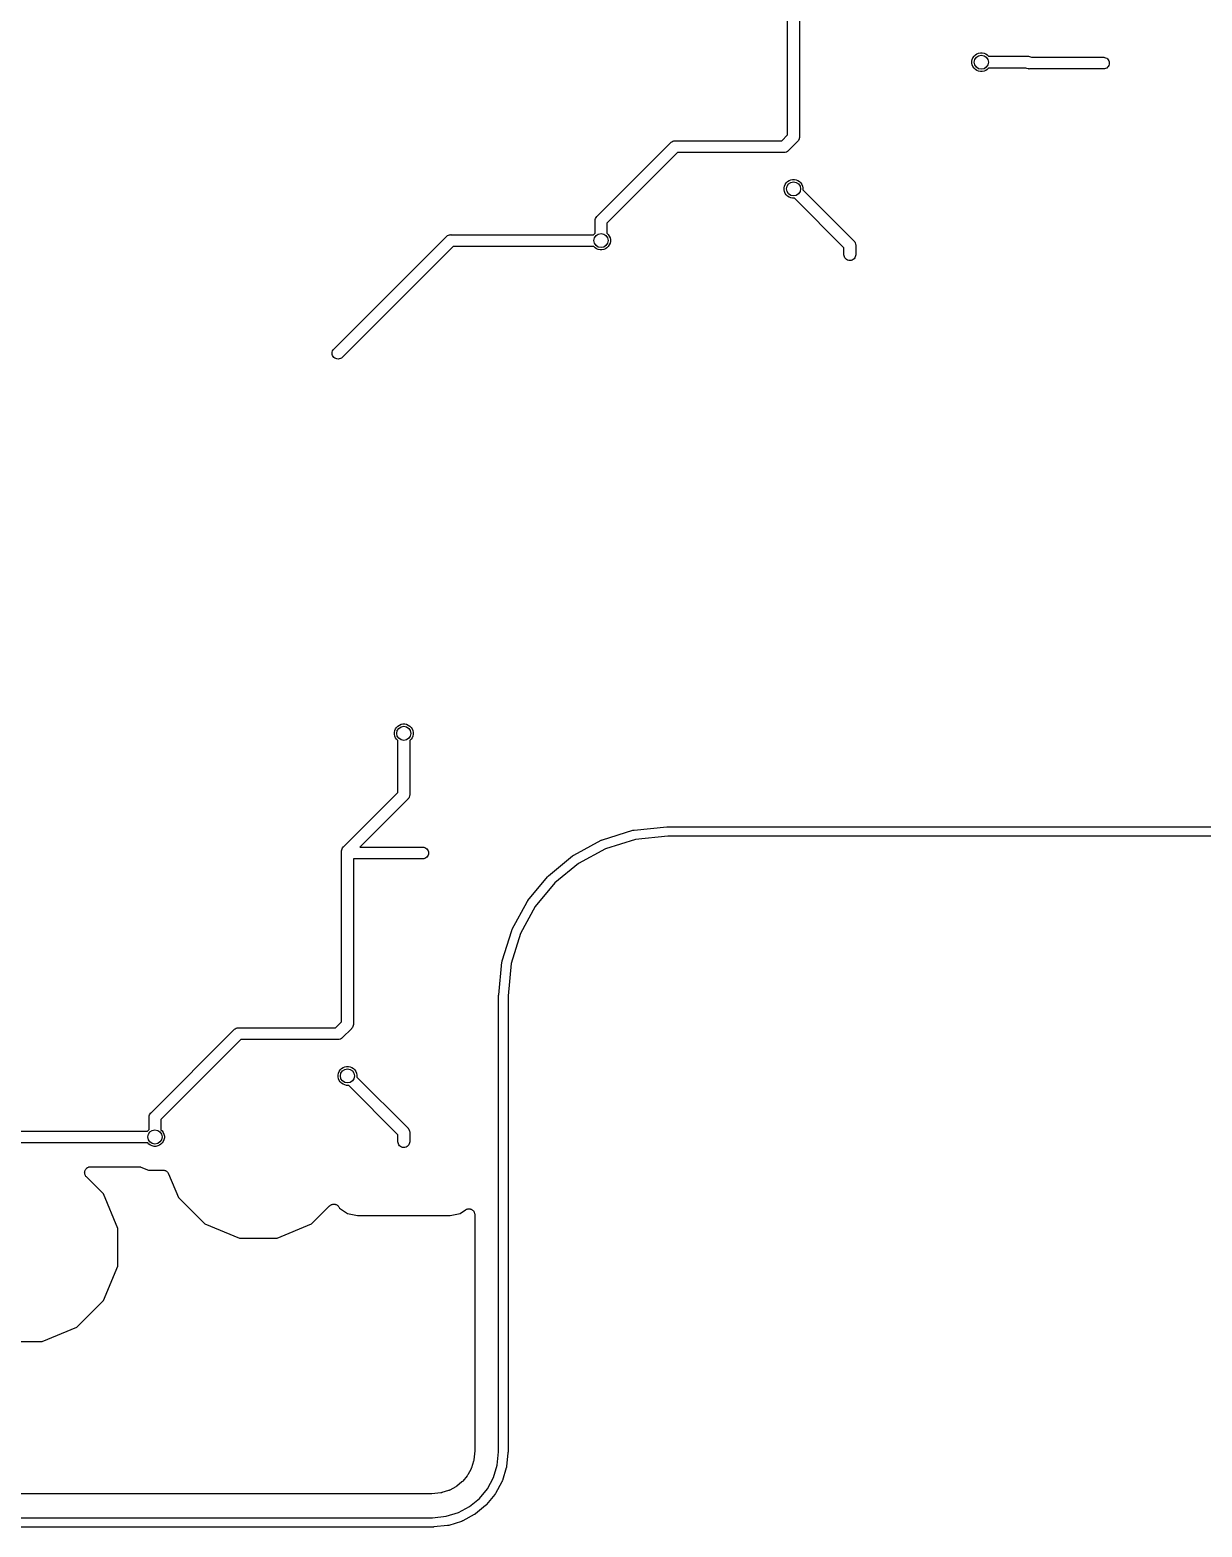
# Model space of a CAD drawing. Extents: x 0.4 to 11.3, y -7.9 to -0.4.
# Drawn here: x 6.624 to 7.606, y -5.339 to -4.083 of the extents above; entities that cross this region are included whole.
import ezdxf

# ---------------------------------------------------------------- set-up
doc = ezdxf.new("R2010")
doc.units = 0
doc.header["$MEASUREMENT"] = 0
doc.layers.add('BLACK', color=7, linetype='CONTINUOUS')

msp = doc.modelspace()

# ---------------------------------------------------------------- linework, layer by layer
at = {"layer": 'BLACK', "linetype": 'CONTINUOUS'}
for p, q in [((7.25886, -4.17119), (7.25886, -4.02623)), ((7.2687, -4.03248), (7.2687, -4.17299)), ((7.41369, -4.10794), (7.41428, -4.10651)), ((7.41428, -4.10651), (7.41514, -4.10522)), ((7.41514, -4.10522), (7.41624, -4.10412)), ((7.41624, -4.10412), (7.41753, -4.10326)), ((7.41753, -4.10326), (7.41896, -4.10266)), ((7.41896, -4.10266), (7.42048, -4.10236)), ((7.42048, -4.10236), (7.42204, -4.10236)), ((7.42204, -4.10236), (7.42356, -4.10266)), ((7.42356, -4.10266), (7.42499, -4.10326)), ((7.42499, -4.10326), (7.42628, -4.10412)), ((7.42628, -4.10412), (7.42738, -4.10522)), ((7.42738, -4.10522), (7.42744, -4.10531)), ((7.42744, -4.10531), (7.46039, -4.10531)), ((7.46039, -4.10531), (7.46063, -4.10529)), ((7.46063, -4.10529), (7.46087, -4.10531)), ((7.46087, -4.10531), (7.46087, -4.10531)), ((7.46087, -4.10531), (7.46159, -4.10539)), ((7.46159, -4.10539), (7.46252, -4.10567)), ((7.46252, -4.10567), (7.46334, -4.1061)), ((7.46334, -4.1061), (7.52386, -4.1061)), ((7.52386, -4.1061), (7.52459, -4.10617)), ((7.52459, -4.10617), (7.52551, -4.10645)), ((7.52551, -4.10645), (7.52637, -4.10691)), ((7.41339, -4.10946), (7.41369, -4.10794)), ((7.41339, -4.11101), (7.41339, -4.10946)), ((7.41369, -4.11253), (7.41339, -4.11101)), ((7.41428, -4.11397), (7.41369, -4.11253)), ((7.41514, -4.11526), (7.41428, -4.11397)), ((7.41624, -4.11635), (7.41514, -4.11526)), ((7.41753, -4.11721), (7.41624, -4.11635)), ((7.41896, -4.11781), (7.41753, -4.11721)), ((7.42048, -4.11811), (7.41896, -4.11781)), ((7.42204, -4.11811), (7.42048, -4.11811)), ((7.42356, -4.11781), (7.42204, -4.11811)), ((7.42499, -4.11721), (7.42356, -4.11781)), ((7.42628, -4.11635), (7.42499, -4.11721)), ((7.42738, -4.11526), (7.42628, -4.11635)), ((7.42744, -4.11516), (7.42738, -4.11526)), ((7.45871, -4.11516), (7.42744, -4.11516)), ((7.45952, -4.11559), (7.45871, -4.11516)), ((7.46045, -4.11587), (7.45952, -4.11559)), ((7.46118, -4.11594), (7.46045, -4.11587)), ((7.46142, -4.11597), (7.46118, -4.11594)), ((7.46118, -4.11594), (7.46118, -4.11594)), ((7.46166, -4.11594), (7.46142, -4.11597)), ((7.52386, -4.11594), (7.46166, -4.11594)), ((7.52459, -4.11587), (7.52386, -4.11594)), ((7.52551, -4.11559), (7.52459, -4.11587)), ((7.52637, -4.11514), (7.52551, -4.11559)), ((7.52637, -4.10691), (7.52712, -4.10753)), ((7.52712, -4.11452), (7.52637, -4.11514)), ((7.52712, -4.10753), (7.52773, -4.10828)), ((7.52773, -4.11377), (7.52712, -4.11452)), ((7.52773, -4.10828), (7.52819, -4.10913)), ((7.52819, -4.11292), (7.52773, -4.11377)), ((7.52819, -4.10913), (7.52847, -4.11006)), ((7.52847, -4.11199), (7.52819, -4.11292)), ((7.52847, -4.11006), (7.52857, -4.11102)), ((7.52857, -4.11102), (7.52847, -4.11199)), ((7.09905, -4.23949), (7.16075, -4.17779)), ((7.16075, -4.17779), (7.1609, -4.17761)), ((7.1609, -4.17761), (7.16109, -4.17745)), ((7.16109, -4.17745), (7.16165, -4.17699)), ((7.16109, -4.17745), (7.16109, -4.17745)), ((7.16165, -4.17699), (7.16251, -4.17653)), ((7.16165, -4.17699), (7.16165, -4.17699)), ((7.16165, -4.17699), (7.16165, -4.17699)), ((7.16251, -4.17653), (7.16343, -4.17625)), ((7.16343, -4.17625), (7.16416, -4.17618)), ((7.16416, -4.17618), (7.1644, -4.17616)), ((7.16416, -4.17618), (7.16416, -4.17618)), ((7.1644, -4.17616), (7.16464, -4.17618)), ((7.16464, -4.17618), (7.25387, -4.17618)), ((7.25387, -4.17618), (7.25886, -4.17119)), ((7.26709, -4.17688), (7.25956, -4.18441)), ((7.26728, -4.17673), (7.26709, -4.17688)), ((7.26766, -4.17625), (7.26728, -4.17673)), ((7.26789, -4.17598), (7.26766, -4.17625)), ((7.26835, -4.17512), (7.26789, -4.17598)), ((7.26841, -4.17493), (7.26835, -4.17512)), ((7.26863, -4.17419), (7.26841, -4.17493)), ((7.2687, -4.17347), (7.26863, -4.17419)), ((7.2687, -4.17299), (7.26872, -4.17323)), ((7.26872, -4.17323), (7.2687, -4.17347)), ((7.2687, -4.17347), (7.2687, -4.17347)), ((7.16644, -4.18602), (7.10728, -4.24518)), ((7.25566, -4.18602), (7.16644, -4.18602)), ((7.25591, -4.18605), (7.25566, -4.18602)), ((7.25615, -4.18602), (7.25591, -4.18605)), ((7.25687, -4.18595), (7.25615, -4.18602)), ((7.25615, -4.18602), (7.25615, -4.18602)), ((7.2578, -4.18567), (7.25687, -4.18595)), ((7.25865, -4.18521), (7.2578, -4.18567)), ((7.2594, -4.1846), (7.25865, -4.18521)), ((7.25956, -4.18441), (7.2594, -4.1846)), ((7.25591, -4.21576), (7.25621, -4.21424)), ((7.25591, -4.21731), (7.25591, -4.21576)), ((7.25621, -4.21883), (7.25591, -4.21731)), ((7.25621, -4.21424), (7.2568, -4.21281)), ((7.2568, -4.22027), (7.25621, -4.21883)), ((7.2568, -4.21281), (7.25766, -4.21152)), ((7.25766, -4.21152), (7.25876, -4.21042)), ((7.25876, -4.21042), (7.26005, -4.20956)), ((7.26005, -4.20956), (7.26148, -4.20896)), ((7.26148, -4.20896), (7.263, -4.20866)), ((7.263, -4.20866), (7.26456, -4.20866)), ((7.26456, -4.20866), (7.26608, -4.20896)), ((7.26608, -4.20896), (7.26751, -4.20956)), ((7.26751, -4.20956), (7.2688, -4.21042)), ((7.2688, -4.21042), (7.2699, -4.21152)), ((7.2699, -4.21152), (7.27076, -4.21281)), ((7.27076, -4.21281), (7.27135, -4.21424)), ((7.27135, -4.21424), (7.27165, -4.21576)), ((7.27165, -4.21731), (7.27163, -4.21743)), ((7.27163, -4.21743), (7.31433, -4.26013)), ((7.27165, -4.21576), (7.27165, -4.21731)), ((7.25766, -4.22155), (7.2568, -4.22027)), ((7.25876, -4.22265), (7.25766, -4.22155)), ((7.26005, -4.22351), (7.25876, -4.22265)), ((7.26148, -4.22411), (7.26005, -4.22351)), ((7.263, -4.22441), (7.26148, -4.22411)), ((7.26456, -4.22441), (7.263, -4.22441)), ((7.26467, -4.22439), (7.26456, -4.22441)), ((7.3061, -4.26582), (7.26467, -4.22439)), ((7.09742, -4.24314), (7.09744, -4.2429)), ((7.09744, -4.24338), (7.09742, -4.24314)), ((7.09744, -4.2429), (7.09751, -4.24217)), ((7.09744, -4.2429), (7.09744, -4.2429)), ((7.09744, -4.25366), (7.09744, -4.24338)), ((7.09751, -4.24217), (7.09779, -4.24125)), ((7.09779, -4.24125), (7.09825, -4.24039)), ((7.09825, -4.24039), (7.09887, -4.23964)), ((7.09887, -4.23964), (7.09905, -4.23949)), ((6.87824, -4.35102), (6.97273, -4.25653)), ((6.97273, -4.25653), (6.97288, -4.25635)), ((6.97288, -4.25635), (6.97307, -4.25619)), ((6.97307, -4.25619), (6.97363, -4.25573)), ((6.97307, -4.25619), (6.97307, -4.25619)), ((6.97363, -4.25573), (6.97449, -4.25527)), ((6.97449, -4.25527), (6.97541, -4.25499)), ((6.97541, -4.25499), (6.97614, -4.25492)), ((6.97614, -4.25492), (6.97638, -4.2549)), ((6.97614, -4.25492), (6.97614, -4.25492)), ((6.97638, -4.2549), (6.97662, -4.25492)), ((6.97662, -4.25492), (7.09618, -4.25492)), ((7.09618, -4.25492), (7.09625, -4.25482)), ((7.09625, -4.25482), (7.09734, -4.25373)), ((7.09734, -4.25373), (7.09744, -4.25366)), ((7.10728, -4.24518), (7.10728, -4.25366)), ((7.10728, -4.25366), (7.10738, -4.25373)), ((7.10738, -4.25373), (7.10848, -4.25482)), ((7.10848, -4.25482), (7.10934, -4.25611)), ((7.10934, -4.25611), (7.10993, -4.25755)), ((6.97842, -4.26476), (6.8852, -4.35798)), ((7.09618, -4.26476), (6.97842, -4.26476)), ((7.09625, -4.26486), (7.09618, -4.26476)), ((7.09734, -4.26596), (7.09625, -4.26486)), ((7.09863, -4.26682), (7.09734, -4.26596)), ((7.10007, -4.26741), (7.09863, -4.26682)), ((7.10159, -4.26772), (7.10007, -4.26741)), ((7.10314, -4.26772), (7.10159, -4.26772)), ((7.10466, -4.26741), (7.10314, -4.26772)), ((7.10609, -4.26682), (7.10466, -4.26741)), ((7.10738, -4.26596), (7.10609, -4.26682)), ((7.10848, -4.26486), (7.10738, -4.26596)), ((7.10934, -4.26357), (7.10848, -4.26486)), ((7.10993, -4.26214), (7.10934, -4.26357)), ((7.10993, -4.25755), (7.11024, -4.25907)), ((7.11024, -4.26062), (7.10993, -4.26214)), ((7.11024, -4.25907), (7.11024, -4.26062)), ((7.3061, -4.2719), (7.3061, -4.26582)), ((7.31433, -4.26013), (7.31452, -4.26028)), ((7.31452, -4.26028), (7.31467, -4.26047)), ((7.31467, -4.26047), (7.31467, -4.26047)), ((7.31467, -4.26047), (7.31506, -4.26093)), ((7.31506, -4.26093), (7.31514, -4.26103)), ((7.31514, -4.26103), (7.31559, -4.26189)), ((7.31559, -4.26189), (7.31587, -4.26281)), ((7.31587, -4.26281), (7.31594, -4.26354)), ((7.31594, -4.26354), (7.31594, -4.26354)), ((7.31594, -4.26354), (7.31597, -4.26378)), ((7.31597, -4.26378), (7.31594, -4.26402)), ((7.31594, -4.26402), (7.31594, -4.2719)), ((7.30617, -4.27262), (7.3061, -4.2719)), ((7.30646, -4.27355), (7.30617, -4.27262)), ((7.30691, -4.2744), (7.30646, -4.27355)), ((7.30753, -4.27515), (7.30691, -4.2744)), ((7.30828, -4.27577), (7.30753, -4.27515)), ((7.30913, -4.27622), (7.30828, -4.27577)), ((7.31006, -4.2765), (7.30913, -4.27622)), ((7.31102, -4.2766), (7.31006, -4.2765)), ((7.31199, -4.2765), (7.31102, -4.2766)), ((7.31292, -4.27622), (7.31199, -4.2765)), ((7.31377, -4.27577), (7.31292, -4.27622)), ((7.31452, -4.27515), (7.31377, -4.27577)), ((7.31514, -4.2744), (7.31452, -4.27515)), ((7.31559, -4.27355), (7.31514, -4.2744)), ((7.31587, -4.27262), (7.31559, -4.27355)), ((7.31594, -4.2719), (7.31587, -4.27262)), ((6.87694, -4.35433), (6.87704, -4.35337)), ((6.87704, -4.3553), (6.87694, -4.35433)), ((6.87704, -4.35337), (6.87732, -4.35244)), ((6.87732, -4.35622), (6.87704, -4.3553)), ((6.87732, -4.35244), (6.87778, -4.35158)), ((6.87778, -4.35708), (6.87732, -4.35622)), ((6.87778, -4.35158), (6.87824, -4.35102)), ((6.87839, -4.35783), (6.87778, -4.35708)), ((6.87914, -4.35844), (6.87839, -4.35783)), ((6.88, -4.3589), (6.87914, -4.35844)), ((6.88093, -4.35918), (6.88, -4.3589)), ((6.88189, -4.35928), (6.88093, -4.35918)), ((6.88285, -4.35918), (6.88189, -4.35928)), ((6.88378, -4.3589), (6.88285, -4.35918)), ((6.88464, -4.35844), (6.88378, -4.3589)), ((6.8852, -4.35798), (6.88464, -4.35844)), ((6.92913, -4.67245), (6.92944, -4.67093)), ((6.92944, -4.67093), (6.93003, -4.6695)), ((6.93003, -4.6695), (6.93089, -4.66821)), ((6.93089, -4.66821), (6.93199, -4.66711)), ((6.93199, -4.66711), (6.93328, -4.66625)), ((6.93328, -4.66625), (6.93471, -4.66566)), ((6.93471, -4.66566), (6.93623, -4.66535)), ((6.93623, -4.66535), (6.93778, -4.66535)), ((6.93778, -4.66535), (6.9393, -4.66566)), ((6.9393, -4.66566), (6.94074, -4.66625)), ((6.94074, -4.66625), (6.94203, -4.66711)), ((6.94203, -4.66711), (6.94312, -4.66821)), ((6.94312, -4.66821), (6.94399, -4.6695)), ((6.94399, -4.6695), (6.94458, -4.67093)), ((6.94458, -4.67093), (6.94488, -4.67245)), ((6.92913, -4.674), (6.92913, -4.67245)), ((6.92944, -4.67553), (6.92913, -4.674)), ((6.93003, -4.67696), (6.92944, -4.67553)), ((6.93089, -4.67825), (6.93003, -4.67696)), ((6.93199, -4.67934), (6.93089, -4.67825)), ((6.93209, -4.67941), (6.93199, -4.67934)), ((6.93209, -4.72276), (6.93209, -4.67941)), ((6.94203, -4.67934), (6.94193, -4.67941)), ((6.94193, -4.67941), (6.94193, -4.72456)), ((6.94312, -4.67825), (6.94203, -4.67934)), ((6.94399, -4.67696), (6.94312, -4.67825)), ((6.94458, -4.67553), (6.94399, -4.67696)), ((6.94488, -4.674), (6.94458, -4.67553)), ((6.94488, -4.67245), (6.94488, -4.674)), ((6.88645, -4.7684), (6.93209, -4.72276)), ((6.94032, -4.72845), (6.90007, -4.7687)), ((6.9405, -4.7283), (6.94032, -4.72845)), ((6.94066, -4.72811), (6.9405, -4.7283)), ((6.94112, -4.72755), (6.94066, -4.72811)), ((6.94066, -4.72811), (6.94066, -4.72811)), ((6.94116, -4.72747), (6.94112, -4.72755)), ((6.94158, -4.7267), (6.94116, -4.72747)), ((6.94186, -4.72577), (6.94158, -4.7267)), ((6.94193, -4.72504), (6.94186, -4.72577)), ((6.94193, -4.72456), (6.94195, -4.7248)), ((6.94195, -4.7248), (6.94193, -4.72504)), ((6.94193, -4.72504), (6.94193, -4.72504)), ((7.1036, -4.7625), (7.12911, -4.75459)), ((7.12911, -4.75459), (7.1293, -4.75452)), ((7.1293, -4.75452), (7.12967, -4.75444)), ((7.12967, -4.75444), (7.13004, -4.75436)), ((7.13004, -4.75436), (7.13024, -4.75436)), ((7.13024, -4.75436), (7.15747, -4.75162)), ((7.15844, -4.75944), (7.13124, -4.76218)), ((7.15747, -4.75162), (7.15784, -4.75159)), ((7.15747, -4.75162), (7.15747, -4.75162)), ((7.15784, -4.75159), (7.15804, -4.75156)), ((7.15804, -4.75156), (7.15804, -4.75156)), ((7.15804, -4.75156), (7.15805, -4.75156)), ((7.15805, -4.75156), (7.15826, -4.75156)), ((7.15826, -4.75156), (7.15862, -4.75156)), ((8.81694, -4.75944), (7.15844, -4.75944)), ((7.15862, -4.75156), (7.15863, -4.75156)), ((7.15863, -4.75156), (8.81713, -4.75156)), ((6.88482, -4.77205), (6.88484, -4.77181)), ((6.88484, -4.77229), (6.88482, -4.77205)), ((6.88484, -4.77181), (6.88491, -4.77108)), ((6.88484, -4.77181), (6.88484, -4.77181)), ((6.88491, -4.77108), (6.8852, -4.77015)), ((6.8852, -4.77015), (6.88565, -4.7693)), ((6.88565, -4.7693), (6.88627, -4.76855)), ((6.88627, -4.76855), (6.88645, -4.7684)), ((6.90007, -4.7687), (6.953, -4.7687)), ((6.953, -4.7687), (6.95372, -4.76877)), ((6.95372, -4.76877), (6.95465, -4.76905)), ((6.95465, -4.76905), (6.9555, -4.76951)), ((6.9555, -4.76951), (6.95625, -4.77013)), ((6.95625, -4.77013), (6.95687, -4.77087)), ((6.95687, -4.77087), (6.95732, -4.77173)), ((6.95732, -4.77173), (6.95761, -4.77266)), ((7.07947, -4.77546), (7.10253, -4.76295)), ((7.10612, -4.76997), (7.08338, -4.7823)), ((7.10253, -4.76295), (7.10269, -4.76284)), ((7.10269, -4.76284), (7.10287, -4.76277)), ((7.10287, -4.76277), (7.10341, -4.76254)), ((7.10287, -4.76277), (7.10287, -4.76277)), ((7.10341, -4.76254), (7.1036, -4.7625)), ((7.13124, -4.76218), (7.10612, -4.76997)), ((6.88484, -4.91528), (6.88484, -4.77229)), ((6.953, -4.77854), (6.89469, -4.77854)), ((6.89469, -4.77854), (6.89469, -4.91708)), ((6.95372, -4.77847), (6.953, -4.77854)), ((6.95465, -4.77819), (6.95372, -4.77847)), ((6.9555, -4.77773), (6.95465, -4.77819)), ((6.95625, -4.77712), (6.9555, -4.77773)), ((6.95687, -4.77637), (6.95625, -4.77712)), ((6.95732, -4.77551), (6.95687, -4.77637)), ((6.95761, -4.77459), (6.95732, -4.77551)), ((6.95761, -4.77266), (6.9577, -4.77362)), ((6.9577, -4.77362), (6.95761, -4.77459)), ((7.05843, -4.79267), (7.07851, -4.77611)), ((7.08338, -4.7823), (7.06358, -4.79863)), ((7.07851, -4.77611), (7.07864, -4.77598)), ((7.07864, -4.77598), (7.07881, -4.77586)), ((7.07881, -4.77586), (7.07882, -4.77586)), ((7.07882, -4.77586), (7.07897, -4.77575)), ((7.07897, -4.77575), (7.07913, -4.77565)), ((7.07913, -4.77565), (7.0793, -4.77553)), ((7.07913, -4.77565), (7.07913, -4.77565)), ((7.0793, -4.77553), (7.07947, -4.77546)), ((7.04105, -4.81357), (7.05762, -4.79349)), ((7.05762, -4.79349), (7.05772, -4.79334)), ((7.05772, -4.79334), (7.05786, -4.79319)), ((7.05786, -4.79319), (7.05787, -4.79318)), ((7.05787, -4.79318), (7.058, -4.79305)), ((7.058, -4.79305), (7.05813, -4.79292)), ((7.05813, -4.79292), (7.05814, -4.79292)), ((7.05814, -4.79292), (7.05828, -4.79277)), ((7.05828, -4.79277), (7.05843, -4.79267)), ((7.06358, -4.79863), (7.04724, -4.81844)), ((7.0279, -4.83759), (7.04041, -4.81453)), ((7.04724, -4.81844), (7.03491, -4.84117)), ((7.04041, -4.81453), (7.04048, -4.81435)), ((7.04048, -4.81435), (7.04059, -4.81419)), ((7.04059, -4.81419), (7.0406, -4.81418)), ((7.0406, -4.81418), (7.0407, -4.81402)), ((7.0407, -4.81402), (7.0408, -4.81387)), ((7.0408, -4.81387), (7.04081, -4.81387)), ((7.04081, -4.81387), (7.04092, -4.8137)), ((7.04092, -4.8137), (7.04105, -4.81357)), ((7.01954, -4.86417), (7.02745, -4.83865)), ((7.03491, -4.84117), (7.02712, -4.8663)), ((7.02745, -4.83865), (7.02749, -4.83846)), ((7.02749, -4.83846), (7.02756, -4.83828)), ((7.02756, -4.83828), (7.02779, -4.83775)), ((7.02756, -4.83828), (7.02756, -4.83828)), ((7.02779, -4.83775), (7.0279, -4.83759)), ((7.01657, -4.89252), (7.01931, -4.8653)), ((7.01931, -4.8651), (7.01939, -4.86473)), ((7.01931, -4.8653), (7.01931, -4.8651)), ((7.01939, -4.86473), (7.01946, -4.86435)), ((7.01946, -4.86435), (7.01954, -4.86417)), ((7.02712, -4.8663), (7.02438, -4.89349)), ((7.01651, -4.89309), (7.01653, -4.89289)), ((7.01651, -4.8931), (7.01651, -4.89309)), ((7.01651, -4.89332), (7.01651, -4.8931)), ((7.01651, -4.8931), (7.01651, -4.8931)), ((7.01651, -4.89368), (7.01651, -4.89332)), ((7.01651, -4.94106), (7.01651, -4.89368)), ((7.01651, -4.89368), (7.01651, -4.89368)), ((7.01653, -4.89289), (7.01657, -4.89252)), ((7.01657, -4.89252), (7.01657, -4.89252)), ((7.02438, -4.89349), (7.02438, -5.27567)), ((6.72504, -4.99146), (6.79461, -4.92189)), ((6.79461, -4.92189), (6.79476, -4.9217)), ((6.79476, -4.9217), (6.79511, -4.92141)), ((6.79511, -4.92141), (6.79551, -4.92109)), ((6.79551, -4.92109), (6.79637, -4.92063)), ((6.79637, -4.92063), (6.79729, -4.92035)), ((6.79729, -4.92035), (6.79802, -4.92028)), ((6.79802, -4.92028), (6.79826, -4.92025)), ((6.79802, -4.92028), (6.79802, -4.92028)), ((6.79826, -4.92025), (6.7985, -4.92028)), ((6.7985, -4.92028), (6.87985, -4.92028)), ((6.87985, -4.92028), (6.88484, -4.91528)), ((6.89307, -4.92097), (6.88554, -4.92851)), ((6.89326, -4.92082), (6.89307, -4.92097)), ((6.89346, -4.92057), (6.89326, -4.92082)), ((6.89388, -4.92007), (6.89346, -4.92057)), ((6.89433, -4.91922), (6.89388, -4.92007)), ((6.89435, -4.91915), (6.89433, -4.91922)), ((6.89461, -4.91829), (6.89435, -4.91915)), ((6.89469, -4.91756), (6.89461, -4.91829)), ((6.89469, -4.91708), (6.89471, -4.91732)), ((6.89471, -4.91732), (6.89469, -4.91756)), ((6.89469, -4.91756), (6.89469, -4.91756)), ((6.8003, -4.93012), (6.73327, -4.99715)), ((6.88165, -4.93012), (6.8003, -4.93012)), ((6.88189, -4.93014), (6.88165, -4.93012)), ((6.88213, -4.93012), (6.88189, -4.93014)), ((6.88285, -4.93005), (6.88213, -4.93012)), ((6.88213, -4.93012), (6.88213, -4.93012)), ((6.88378, -4.92977), (6.88285, -4.93005)), ((6.88464, -4.92931), (6.88378, -4.92977)), ((6.88539, -4.92869), (6.88464, -4.92931)), ((6.88554, -4.92851), (6.88539, -4.92869)), ((7.01651, -4.98901), (7.01651, -4.94106)), ((7.01651, -4.94106), (7.01651, -4.94106)), ((6.88189, -4.95985), (6.88219, -4.95833)), ((6.88189, -4.96141), (6.88189, -4.95985)), ((6.88219, -4.95833), (6.88279, -4.9569)), ((6.88279, -4.9569), (6.88365, -4.95561)), ((6.88365, -4.95561), (6.88474, -4.95451)), ((6.88474, -4.95451), (6.88603, -4.95365)), ((6.88603, -4.95365), (6.88747, -4.95306)), ((6.88747, -4.95306), (6.88899, -4.95276)), ((6.88899, -4.95276), (6.89054, -4.95276)), ((6.89054, -4.95276), (6.89206, -4.95306)), ((6.89206, -4.95306), (6.89349, -4.95365)), ((6.89349, -4.95365), (6.89478, -4.95451)), ((6.89478, -4.95451), (6.89588, -4.95561)), ((6.89588, -4.95561), (6.89674, -4.9569)), ((6.89674, -4.9569), (6.89734, -4.95833)), ((6.89734, -4.95833), (6.89764, -4.95985)), ((6.89764, -4.95985), (6.89764, -4.96141)), ((6.88219, -4.96293), (6.88189, -4.96141)), ((6.88279, -4.96436), (6.88219, -4.96293)), ((6.88365, -4.96565), (6.88279, -4.96436)), ((6.88474, -4.96675), (6.88365, -4.96565)), ((6.88603, -4.96761), (6.88474, -4.96675)), ((6.88747, -4.9682), (6.88603, -4.96761)), ((6.88899, -4.9685), (6.88747, -4.9682)), ((6.89054, -4.9685), (6.88899, -4.9685)), ((6.89066, -4.96848), (6.89054, -4.9685)), ((6.93209, -5.00991), (6.89066, -4.96848)), ((6.89764, -4.96141), (6.89761, -4.96152)), ((6.89761, -4.96152), (6.94032, -5.00422)), ((6.7234, -4.99511), (6.72343, -4.99487)), ((6.72343, -4.99535), (6.7234, -4.99511)), ((6.72343, -4.99487), (6.7235, -4.99414)), ((6.72343, -4.99487), (6.72343, -4.99487)), ((6.72343, -5.00563), (6.72343, -4.99535)), ((6.7235, -4.99414), (6.72378, -4.99322)), ((6.72378, -4.99322), (6.72424, -4.99236)), ((6.72424, -4.99236), (6.72485, -4.99161)), ((6.72485, -4.99161), (6.72504, -4.99146)), ((6.73327, -4.99715), (6.73327, -5.00563)), ((7.01651, -5.03697), (7.01651, -4.98901)), ((7.01651, -4.98901), (7.01651, -4.98901)), ((6.59473, -5.00689), (6.72216, -5.00689)), ((6.72216, -5.00689), (6.72223, -5.00679)), ((6.72223, -5.00679), (6.72333, -5.00569)), ((6.72333, -5.00569), (6.72343, -5.00563)), ((6.73327, -5.00563), (6.73337, -5.00569)), ((6.73337, -5.00569), (6.73446, -5.00679)), ((6.73446, -5.00679), (6.73532, -5.00808)), ((6.73532, -5.00808), (6.73592, -5.00951)), ((6.73592, -5.00951), (6.73622, -5.01104)), ((6.93209, -5.01599), (6.93209, -5.00991)), ((6.94032, -5.00422), (6.9405, -5.00438)), ((6.9405, -5.00438), (6.94066, -5.00456)), ((6.94066, -5.00456), (6.94066, -5.00456)), ((6.94066, -5.00456), (6.94093, -5.0049)), ((6.94093, -5.0049), (6.94112, -5.00513)), ((6.94112, -5.00513), (6.94158, -5.00598)), ((6.94158, -5.00598), (6.94186, -5.00691)), ((6.94186, -5.00691), (6.94193, -5.00763)), ((6.94193, -5.00763), (6.94193, -5.00763)), ((6.94193, -5.00763), (6.94195, -5.00787)), ((6.94195, -5.00787), (6.94193, -5.00812)), ((6.94193, -5.00812), (6.94193, -5.01599)), ((6.72216, -5.01673), (6.59653, -5.01673)), ((6.72223, -5.01683), (6.72216, -5.01673)), ((6.72333, -5.01793), (6.72223, -5.01683)), ((6.72462, -5.01879), (6.72333, -5.01793)), ((6.72605, -5.01938), (6.72462, -5.01879)), ((6.72757, -5.01969), (6.72605, -5.01938)), ((6.72912, -5.01969), (6.72757, -5.01969)), ((6.73064, -5.01938), (6.72912, -5.01969)), ((6.73208, -5.01879), (6.73064, -5.01938)), ((6.73337, -5.01793), (6.73208, -5.01879)), ((6.73446, -5.01683), (6.73337, -5.01793)), ((6.73532, -5.01554), (6.73446, -5.01683)), ((6.73592, -5.01411), (6.73532, -5.01554)), ((6.73622, -5.01259), (6.73592, -5.01411)), ((6.73622, -5.01104), (6.73622, -5.01259)), ((6.93216, -5.01671), (6.93209, -5.01599)), ((6.93244, -5.01764), (6.93216, -5.01671)), ((6.9329, -5.0185), (6.93244, -5.01764)), ((6.93351, -5.01924), (6.9329, -5.0185)), ((6.93426, -5.01986), (6.93351, -5.01924)), ((6.93512, -5.02032), (6.93426, -5.01986)), ((6.93604, -5.0206), (6.93512, -5.02032)), ((6.93701, -5.02069), (6.93604, -5.0206)), ((6.93797, -5.0206), (6.93701, -5.02069)), ((6.9389, -5.02032), (6.93797, -5.0206)), ((6.93976, -5.01986), (6.9389, -5.02032)), ((6.9405, -5.01924), (6.93976, -5.01986)), ((6.94112, -5.0185), (6.9405, -5.01924)), ((6.94158, -5.01764), (6.94112, -5.0185)), ((6.94186, -5.01671), (6.94158, -5.01764)), ((6.94193, -5.01599), (6.94186, -5.01671)), ((6.66938, -5.04168), (6.66944, -5.0412)), ((6.66938, -5.04169), (6.66938, -5.04168)), ((6.66938, -5.0417), (6.66938, -5.04169)), ((6.66943, -5.04217), (6.66938, -5.0417)), ((6.66947, -5.04265), (6.66943, -5.04217)), ((6.66944, -5.0412), (6.66949, -5.04073)), ((6.66947, -5.04266), (6.66947, -5.04265)), ((6.66947, -5.04267), (6.66947, -5.04266)), ((6.66961, -5.04312), (6.66947, -5.04267)), ((6.66949, -5.04071), (6.66963, -5.04025)), ((6.66949, -5.04072), (6.66949, -5.04071)), ((6.66949, -5.04073), (6.66949, -5.04072)), ((6.66974, -5.04359), (6.66961, -5.04312)), ((6.66963, -5.04025), (6.66977, -5.03979)), ((6.66975, -5.0436), (6.66974, -5.04359)), ((6.66975, -5.04361), (6.66975, -5.0436)), ((6.66997, -5.04403), (6.66975, -5.04361)), ((6.66977, -5.03979), (6.66978, -5.03979)), ((6.66978, -5.03978), (6.67001, -5.03936)), ((6.66978, -5.03979), (6.66978, -5.03978)), ((6.67019, -5.04446), (6.66997, -5.04403)), ((6.67001, -5.03936), (6.67024, -5.03894)), ((6.6702, -5.04446), (6.67019, -5.04446)), ((6.6702, -5.04447), (6.6702, -5.04446)), ((6.6705, -5.04484), (6.6702, -5.04447)), ((6.67024, -5.03893), (6.67025, -5.03892)), ((6.67024, -5.03894), (6.67024, -5.03893)), ((6.67025, -5.03892), (6.67056, -5.03855)), ((6.6708, -5.04522), (6.6705, -5.04484)), ((6.67056, -5.03855), (6.67086, -5.03818)), ((6.67081, -5.04523), (6.6708, -5.04522)), ((6.67085, -5.04527), (6.67081, -5.04523)), ((6.67081, -5.04523), (6.67081, -5.04523)), ((6.67081, -5.04523), (6.67081, -5.04523)), ((6.68513, -5.05955), (6.67085, -5.04527)), ((6.67086, -5.03818), (6.67087, -5.03818)), ((6.67087, -5.03817), (6.67125, -5.03787)), ((6.67087, -5.03818), (6.67087, -5.03817)), ((6.67125, -5.03787), (6.67162, -5.03757)), ((6.67162, -5.03757), (6.67162, -5.03756)), ((6.67162, -5.03756), (6.67163, -5.03756)), ((6.67163, -5.03756), (6.67206, -5.03733)), ((6.67206, -5.03733), (6.67248, -5.03711)), ((6.67248, -5.03711), (6.67249, -5.03711)), ((6.67249, -5.0371), (6.67295, -5.03697)), ((6.67249, -5.03711), (6.67249, -5.0371)), ((6.67295, -5.03697), (6.67341, -5.03683)), ((6.67341, -5.03683), (6.67342, -5.03683)), ((6.67342, -5.03683), (6.67343, -5.03682)), ((6.67343, -5.03682), (6.6739, -5.03678)), ((6.6739, -5.03678), (6.67438, -5.03673)), ((6.67438, -5.03673), (6.71468, -5.03673)), ((6.71468, -5.03673), (6.71469, -5.03673)), ((6.71469, -5.03673), (6.71469, -5.03673)), ((6.71469, -5.03673), (6.71469, -5.03673)), ((6.71469, -5.03673), (6.71475, -5.03673)), ((6.71475, -5.03673), (6.7152, -5.03678)), ((6.7152, -5.03678), (6.71566, -5.03683)), ((6.71566, -5.03683), (6.71569, -5.03684)), ((6.71569, -5.03684), (6.71572, -5.03684)), ((6.71572, -5.03684), (6.71615, -5.03698)), ((6.71615, -5.03698), (6.71659, -5.03711)), ((6.71659, -5.03711), (6.7228, -5.03969)), ((6.7228, -5.03969), (6.73415, -5.03969)), ((6.73415, -5.03969), (6.73417, -5.03968)), ((6.73417, -5.03968), (6.73418, -5.03968)), ((6.73418, -5.03968), (6.7342, -5.03968)), ((6.7342, -5.03968), (6.73467, -5.03964)), ((6.73467, -5.03964), (6.73514, -5.03959)), ((6.73514, -5.03959), (6.73516, -5.03959)), ((6.73516, -5.03959), (6.73517, -5.03959)), ((6.73517, -5.03959), (6.73564, -5.03964)), ((6.73564, -5.03964), (6.73611, -5.03969)), ((6.73611, -5.03969), (6.73613, -5.0397)), ((6.73613, -5.0397), (6.73614, -5.0397)), ((6.73614, -5.0397), (6.73659, -5.03984)), ((6.73659, -5.03984), (6.73704, -5.03998)), ((6.73704, -5.03998), (6.73706, -5.03999)), ((6.73706, -5.03999), (6.73707, -5.03999)), ((6.73707, -5.03999), (6.73748, -5.04022)), ((6.73748, -5.04022), (6.7379, -5.04044)), ((6.7379, -5.04044), (6.73791, -5.04045)), ((6.73791, -5.04045), (6.73793, -5.04046)), ((6.73793, -5.04046), (6.73829, -5.04076)), ((6.73829, -5.04076), (6.73865, -5.04106)), ((6.73865, -5.04106), (6.73866, -5.04108)), ((6.73866, -5.04108), (6.73868, -5.04109)), ((6.73868, -5.04109), (6.73897, -5.04145)), ((6.73897, -5.04145), (6.73927, -5.04182)), ((6.73927, -5.04182), (6.73928, -5.04183)), ((6.73928, -5.04183), (6.73929, -5.04185)), ((6.73929, -5.04185), (6.73951, -5.04226)), ((6.73951, -5.04226), (6.73973, -5.04268)), ((6.73973, -5.04268), (6.74794, -5.0625)), ((7.01651, -5.08492), (7.01651, -5.03697)), ((7.01651, -5.03697), (7.01651, -5.03697)), ((6.69717, -5.08861), (6.68513, -5.05955)), ((6.74794, -5.0625), (6.77018, -5.08474)), ((6.85974, -5.08474), (6.87481, -5.06967)), ((6.87481, -5.06967), (6.87483, -5.06964)), ((6.87483, -5.06964), (6.87483, -5.06964)), ((6.87483, -5.06964), (6.87484, -5.06964)), ((6.87484, -5.06964), (6.87486, -5.06962)), ((6.87486, -5.06962), (6.87523, -5.06933)), ((6.87523, -5.06933), (6.87559, -5.06903)), ((6.87559, -5.06903), (6.87561, -5.06902)), ((6.87561, -5.06902), (6.87562, -5.06901)), ((6.87562, -5.06901), (6.87604, -5.0688)), ((6.87604, -5.0688), (6.87646, -5.06858)), ((6.87646, -5.06858), (6.87647, -5.06857)), ((6.87647, -5.06857), (6.87649, -5.06856)), ((6.87649, -5.06856), (6.87694, -5.06843)), ((6.87694, -5.06843), (6.87739, -5.0683)), ((6.87739, -5.0683), (6.87741, -5.0683)), ((6.87741, -5.0683), (6.87742, -5.06829)), ((6.87742, -5.06829), (6.87789, -5.06825)), ((6.87789, -5.06825), (6.87836, -5.06821)), ((6.87836, -5.06821), (6.87838, -5.06821)), ((6.87838, -5.06821), (6.87839, -5.06821)), ((6.87839, -5.06821), (6.87887, -5.06826)), ((6.87887, -5.06826), (6.87933, -5.06831)), ((6.87933, -5.06831), (6.87935, -5.06831)), ((6.87935, -5.06831), (6.87936, -5.06831)), ((6.87936, -5.06831), (6.87982, -5.06845)), ((6.87982, -5.06845), (6.88027, -5.06859)), ((6.88027, -5.06859), (6.88028, -5.0686)), ((6.88028, -5.0686), (6.8803, -5.0686)), ((6.8803, -5.0686), (6.88071, -5.06883)), ((6.88071, -5.06883), (6.88113, -5.06905)), ((6.88113, -5.06905), (6.88114, -5.06906)), ((6.88114, -5.06906), (6.88115, -5.06907)), ((6.88115, -5.06907), (6.88152, -5.06938)), ((6.88152, -5.06938), (6.88188, -5.06967)), ((6.88188, -5.06967), (6.88189, -5.06969)), ((6.88189, -5.06969), (6.8819, -5.0697)), ((6.8819, -5.0697), (6.8822, -5.07007)), ((6.8822, -5.07007), (6.8825, -5.07043)), ((6.8825, -5.07043), (6.88322, -5.07151)), ((6.88322, -5.07151), (6.88983, -5.07593)), ((6.98418, -5.07593), (6.98873, -5.07289)), ((6.98873, -5.07289), (6.98877, -5.07286)), ((6.98877, -5.07286), (6.98879, -5.07285)), ((6.98877, -5.07286), (6.98877, -5.07286)), ((6.98877, -5.07286), (6.98877, -5.07286)), ((6.98879, -5.07285), (6.98922, -5.07263)), ((6.98922, -5.07263), (6.98964, -5.07241)), ((6.98964, -5.07241), (6.98965, -5.0724)), ((6.98965, -5.0724), (6.98966, -5.0724)), ((6.98966, -5.0724), (6.99012, -5.07226)), ((6.99012, -5.07226), (6.99057, -5.07213)), ((6.99057, -5.07213), (6.99058, -5.07213)), ((6.99058, -5.07213), (6.99059, -5.07213)), ((6.99059, -5.07213), (6.99107, -5.07209)), ((6.99107, -5.07209), (6.99154, -5.07204)), ((6.99154, -5.07204), (6.99156, -5.07204)), ((6.99156, -5.07204), (6.99157, -5.07204)), ((6.99157, -5.07204), (6.99203, -5.07209)), ((6.99203, -5.07209), (6.99252, -5.07215)), ((6.99252, -5.07215), (6.99253, -5.07215)), ((6.99253, -5.07215), (6.99254, -5.07215)), ((6.99254, -5.07215), (6.99299, -5.07229)), ((6.99299, -5.07229), (6.99345, -5.07243)), ((6.99345, -5.07243), (6.99346, -5.07244)), ((6.99346, -5.07244), (6.99347, -5.07244)), ((6.99347, -5.07244), (6.99388, -5.07267)), ((6.99388, -5.07267), (6.99431, -5.0729)), ((6.99431, -5.0729), (6.99431, -5.0729)), ((6.99431, -5.0729), (6.99432, -5.07291)), ((6.99432, -5.07291), (6.99468, -5.07321)), ((6.99468, -5.07321), (6.99506, -5.07352)), ((6.99506, -5.07352), (6.99506, -5.07353)), ((6.99506, -5.07353), (6.99507, -5.07354)), ((6.99507, -5.07354), (6.99537, -5.0739)), ((6.77018, -5.08474), (6.79924, -5.09677)), ((6.83069, -5.09677), (6.85974, -5.08474)), ((6.88983, -5.07593), (6.89813, -5.07758)), ((6.89813, -5.07758), (6.97589, -5.07758)), ((6.97589, -5.07758), (6.98418, -5.07593)), ((6.99537, -5.0739), (6.99567, -5.07428)), ((6.99567, -5.07428), (6.99568, -5.07429)), ((6.99568, -5.07429), (6.99569, -5.07429)), ((6.99569, -5.07429), (6.99591, -5.07471)), ((6.99591, -5.07471), (6.99613, -5.07514)), ((6.99613, -5.07514), (6.99614, -5.07515)), ((6.99614, -5.07515), (6.99614, -5.07516)), ((6.99614, -5.07516), (6.99628, -5.07561)), ((6.99628, -5.07561), (6.99641, -5.07607)), ((6.99641, -5.07607), (6.99642, -5.07608)), ((6.99642, -5.07608), (6.99642, -5.07609)), ((6.99642, -5.07609), (6.99646, -5.07656)), ((6.99646, -5.07656), (6.99651, -5.07704)), ((6.99651, -5.07704), (6.99651, -5.08226)), ((6.99651, -5.08226), (6.99651, -5.08227)), ((6.99651, -5.08227), (6.99651, -5.13022)), ((7.01651, -5.13287), (7.01651, -5.08492)), ((7.01651, -5.08492), (7.01651, -5.08492)), ((6.69717, -5.12006), (6.69717, -5.08861)), ((6.79924, -5.09677), (6.83069, -5.09677)), ((6.68513, -5.14911), (6.69717, -5.12006)), ((6.99651, -5.13022), (6.99651, -5.13022)), ((6.99651, -5.13022), (6.99651, -5.17817)), ((7.01651, -5.13288), (7.01651, -5.13287)), ((7.01651, -5.18083), (7.01651, -5.13288)), ((6.66289, -5.17135), (6.68513, -5.14911)), ((6.63384, -5.18339), (6.66289, -5.17135)), ((6.60239, -5.18339), (6.63384, -5.18339)), ((6.99651, -5.17817), (6.99651, -5.17818)), ((6.99651, -5.17818), (6.99651, -5.22613)), ((7.01651, -5.22878), (7.01651, -5.18083)), ((7.01651, -5.18083), (7.01651, -5.18083)), ((6.99651, -5.22613), (6.99651, -5.22613)), ((6.99651, -5.22613), (6.99651, -5.2746)), ((7.01651, -5.27585), (7.01651, -5.22878)), ((7.01651, -5.22878), (7.01651, -5.22878)), ((6.99651, -5.2746), (6.99651, -5.27467)), ((6.99552, -5.28365), (6.99379, -5.28924)), ((6.99562, -5.28319), (6.99552, -5.28365)), ((6.99572, -5.28274), (6.99562, -5.28319)), ((6.99648, -5.2751), (6.99572, -5.28267)), ((6.99572, -5.28267), (6.99572, -5.28269)), ((6.99572, -5.28269), (6.99572, -5.28269)), ((6.99572, -5.28269), (6.99572, -5.28269)), ((6.99572, -5.28269), (6.99572, -5.28274)), ((6.99649, -5.27488), (6.99648, -5.2751)), ((6.99651, -5.27467), (6.99649, -5.27488)), ((7.01216, -5.29751), (7.01537, -5.28717)), ((7.01537, -5.28717), (7.01651, -5.27585)), ((7.02433, -5.27683), (7.02318, -5.28817)), ((7.02436, -5.27645), (7.02433, -5.27682)), ((7.02433, -5.27682), (7.02433, -5.27683)), ((7.02438, -5.27625), (7.02436, -5.27645)), ((7.02438, -5.27567), (7.02438, -5.27567)), ((7.02438, -5.27567), (7.02438, -5.27603)), ((7.02438, -5.27603), (7.02438, -5.27624)), ((7.02438, -5.27624), (7.02438, -5.27625)), ((7.02438, -5.27625), (7.02438, -5.27625)), ((6.99012, -5.29601), (6.98646, -5.30044)), ((6.99037, -5.29564), (6.99012, -5.29601)), ((6.99063, -5.29527), (6.99037, -5.29564)), ((6.99066, -5.29521), (6.99063, -5.29527)), ((6.99341, -5.29014), (6.99066, -5.29521)), ((6.99359, -5.28972), (6.99341, -5.29014)), ((6.99377, -5.2893), (6.99359, -5.28972)), ((6.99379, -5.28924), (6.99377, -5.2893)), ((6.99379, -5.28924), (6.99379, -5.28924)), ((6.99379, -5.28924), (6.99379, -5.28924)), ((6.99379, -5.28924), (6.99379, -5.28924)), ((7.00709, -5.30687), (7.01216, -5.29751)), ((7.02295, -5.2893), (7.01963, -5.30003)), ((7.02303, -5.28912), (7.02295, -5.2893)), ((7.02311, -5.28874), (7.02303, -5.28912)), ((7.02318, -5.28837), (7.02311, -5.28874)), ((7.02318, -5.28817), (7.02318, -5.28837)), ((6.95994, -5.31117), (4.6418, -5.31117)), ((6.96015, -5.31115), (6.95994, -5.31117)), ((6.96037, -5.31115), (6.96015, -5.31115)), ((6.96044, -5.31114), (6.96037, -5.31115)), ((6.96801, -5.31038), (6.96044, -5.31114)), ((6.96846, -5.31029), (6.96801, -5.31038)), ((6.96892, -5.3102), (6.96846, -5.31029)), ((6.96897, -5.31019), (6.96892, -5.3102)), ((6.96899, -5.31018), (6.96897, -5.31019)), ((6.96897, -5.31019), (6.96897, -5.31019)), ((6.96897, -5.31019), (6.96897, -5.31019)), ((6.97458, -5.30845), (6.96899, -5.31018)), ((6.975, -5.30827), (6.97458, -5.30845)), ((6.97542, -5.3081), (6.975, -5.30827)), ((6.97548, -5.30807), (6.97542, -5.3081)), ((6.98055, -5.30532), (6.97548, -5.30807)), ((6.97548, -5.30807), (6.97548, -5.30807)), ((6.97548, -5.30807), (6.97548, -5.30807)), ((6.97548, -5.30807), (6.97548, -5.30807)), ((6.98092, -5.30507), (6.98055, -5.30532)), ((6.98129, -5.30482), (6.98092, -5.30507)), ((6.98135, -5.30478), (6.98129, -5.30482)), ((6.98579, -5.30112), (6.98135, -5.30478)), ((6.9861, -5.30081), (6.98579, -5.30112)), ((6.98642, -5.3005), (6.9861, -5.30081)), ((6.98646, -5.30044), (6.98642, -5.3005)), ((7.00036, -5.31502), (7.00709, -5.30687)), ((7.01328, -5.31174), (7.00633, -5.32017)), ((7.01341, -5.31161), (7.01328, -5.31174)), ((7.01352, -5.31144), (7.01341, -5.31161)), ((7.01353, -5.31144), (7.01352, -5.31144)), ((7.01364, -5.31127), (7.01353, -5.31144)), ((7.01374, -5.31113), (7.01364, -5.31127)), ((7.01385, -5.31095), (7.01374, -5.31112)), ((7.01374, -5.31112), (7.01374, -5.31113)), ((7.01392, -5.31078), (7.01385, -5.31095)), ((7.01918, -5.30109), (7.01392, -5.31078)), ((7.01929, -5.30093), (7.01918, -5.30109)), ((7.01936, -5.30076), (7.01929, -5.30093)), ((7.01959, -5.30022), (7.01936, -5.30076)), ((7.01936, -5.30076), (7.01936, -5.30076)), ((7.01963, -5.30003), (7.01959, -5.30022)), ((6.98285, -5.32682), (6.99221, -5.32175)), ((6.99221, -5.32175), (7.00036, -5.31502)), ((7.00551, -5.32098), (6.99708, -5.32794)), ((7.00566, -5.32088), (7.00551, -5.32098)), ((7.00581, -5.32074), (7.00566, -5.32088)), ((7.00595, -5.3206), (7.00581, -5.32073)), ((7.00581, -5.32073), (7.00581, -5.32074)), ((7.00607, -5.32047), (7.00595, -5.3206)), ((7.00608, -5.32046), (7.00607, -5.32047)), ((7.00622, -5.32032), (7.00608, -5.32046)), ((7.00633, -5.32017), (7.00622, -5.32032)), ((4.64081, -5.33117), (6.96119, -5.33117)), ((6.96119, -5.33117), (6.97251, -5.33003)), ((6.97251, -5.33003), (6.98285, -5.32682)), ((6.98537, -5.33428), (6.97464, -5.33761)), ((6.98556, -5.33425), (6.98537, -5.33428)), ((6.98574, -5.33417), (6.98556, -5.33425)), ((6.98628, -5.33394), (6.98574, -5.33417)), ((6.98574, -5.33417), (6.98574, -5.33417)), ((6.98644, -5.33384), (6.98628, -5.33394)), ((6.99612, -5.32858), (6.98644, -5.33384)), ((6.9963, -5.32851), (6.99612, -5.32858)), ((6.99646, -5.3284), (6.9963, -5.32851)), ((6.99647, -5.32839), (6.99646, -5.3284)), ((6.99663, -5.32828), (6.99647, -5.32839)), ((6.99678, -5.32819), (6.99663, -5.32828)), ((6.99695, -5.32807), (6.99678, -5.32818)), ((6.99678, -5.32818), (6.99678, -5.32819)), ((6.99708, -5.32794), (6.99695, -5.32807)), ((6.96101, -5.33904), (4.64124, -5.33904)), ((6.96137, -5.33904), (6.96101, -5.33904)), ((6.96101, -5.33904), (6.96101, -5.33904)), ((6.96158, -5.33904), (6.96137, -5.33904)), ((6.96159, -5.33904), (6.96158, -5.33904)), ((6.96179, -5.33902), (6.96159, -5.33904)), ((6.96159, -5.33904), (6.96159, -5.33904)), ((6.96216, -5.33898), (6.96179, -5.33902)), ((6.96217, -5.33898), (6.96216, -5.33898)), ((6.97351, -5.33784), (6.96217, -5.33898)), ((6.97371, -5.33784), (6.97351, -5.33784)), ((6.97408, -5.33776), (6.97371, -5.33784)), ((6.97446, -5.33769), (6.97408, -5.33776)), ((6.97464, -5.33761), (6.97446, -5.33769))]:
    msp.add_line(p, q, dxfattribs=at)
at = {"layer": 'BLACK'}
for centre in [(7.42126, -4.11024), (7.26378, -4.21654), (7.10236, -4.25984), (6.93701, -4.67323), (6.88976, -4.96063), (6.72835, -5.01181)]:
    msp.add_circle(centre, 0.00591, dxfattribs=at)

doc.saveas('drawing.dxf')
